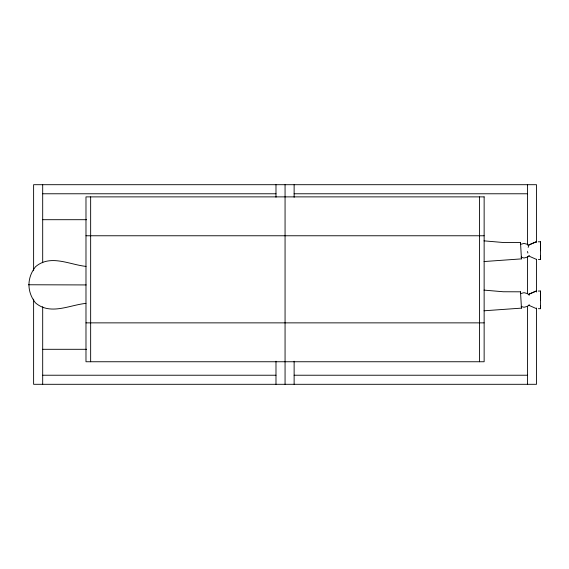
<?xml version="1.0" encoding="UTF-8"?>
<svg xmlns="http://www.w3.org/2000/svg" width="569" height="569" viewBox="0 0 569 569"><rect width="100%" height="100%" fill="white"/><g stroke="black" fill="none" stroke-linecap="round" stroke-linejoin="round"><path stroke-width="0.85" d="M540.5 308.69L540.507 291.043M540.543 256.114L540.5 259.436L540.507 241.789M540.543 305.368L540.522 308.69L538.388 308.69M85.933 303.377C69.297 305.084 50.207 315.582 35.456 302.843C26.771 291.79 26.807 277.729 35.541 266.719C50.349 254.051 69.397 264.628 86.026 266.406M528.188 247.394L528.992 244.905L536.226 241.789M529.255 255.438L527.662 257.039L524.035 258.02L521.133 257.238M529.255 304.685L527.662 306.293L524.035 307.267L521.133 306.485M536.226 291.043L528.992 294.159L536.247 291.043M528.992 244.905L536.247 241.789M520.407 244.4L524.035 243.418L527.662 244.4L528.729 245.467M520.407 293.654L524.035 292.672L527.662 293.654L529.255 295.254M484.048 261.541L521.453 258.881L520.507 242.565L503.302 242.508L483.999 240.858M484.048 310.788L521.453 308.128L520.507 291.812L503.302 291.755L483.999 290.112M42.689 193.773L275.986 193.773M294.13 193.773L527.435 193.773M42.689 219.698L86.623 219.698M85.983 235.765L484.141 235.765M538.246 241.789L540.522 241.789L540.55 250.723M538.388 259.436L540.5 259.436M538.246 291.043L540.522 291.043L540.55 299.97M85.983 322.865L484.141 322.865M42.689 349.302L86.623 349.302M42.689 375.227L275.986 375.227M294.13 375.227L527.435 375.227M86.189 284.934L28.45 284.763M528.992 256.114L536.51 259.436M528.992 305.368L536.51 308.69M527.385 251.491L527.925 253.034M521.453 258.881L521.325 256.775M521.41 307.459L521.453 308.128M520.507 242.565L520.557 243.511M520.507 291.812L520.557 292.758M536.503 242.366L536.503 184.697L33.614 184.697L33.614 270.752M536.503 259.215L536.503 292.039M536.503 308.007L536.503 384.303L33.614 384.303L33.614 299.138M527.435 184.697L527.435 245.111M527.435 256.555L527.435 293.817M527.435 306.186L527.435 384.303M479.475 196.881L479.475 361.749M294.13 184.697L294.13 197.315M294.13 361.237L294.13 384.303M285.062 184.697L285.062 384.303M275.986 184.697L275.986 197.23M275.986 361.237L275.986 384.303M90.649 196.881L90.649 361.749M42.689 184.697L42.689 262.764M42.689 306.691L42.689 384.303M484.141 196.881L85.983 196.881L85.983 361.749L484.141 361.749L484.141 196.881"/></g></svg>
